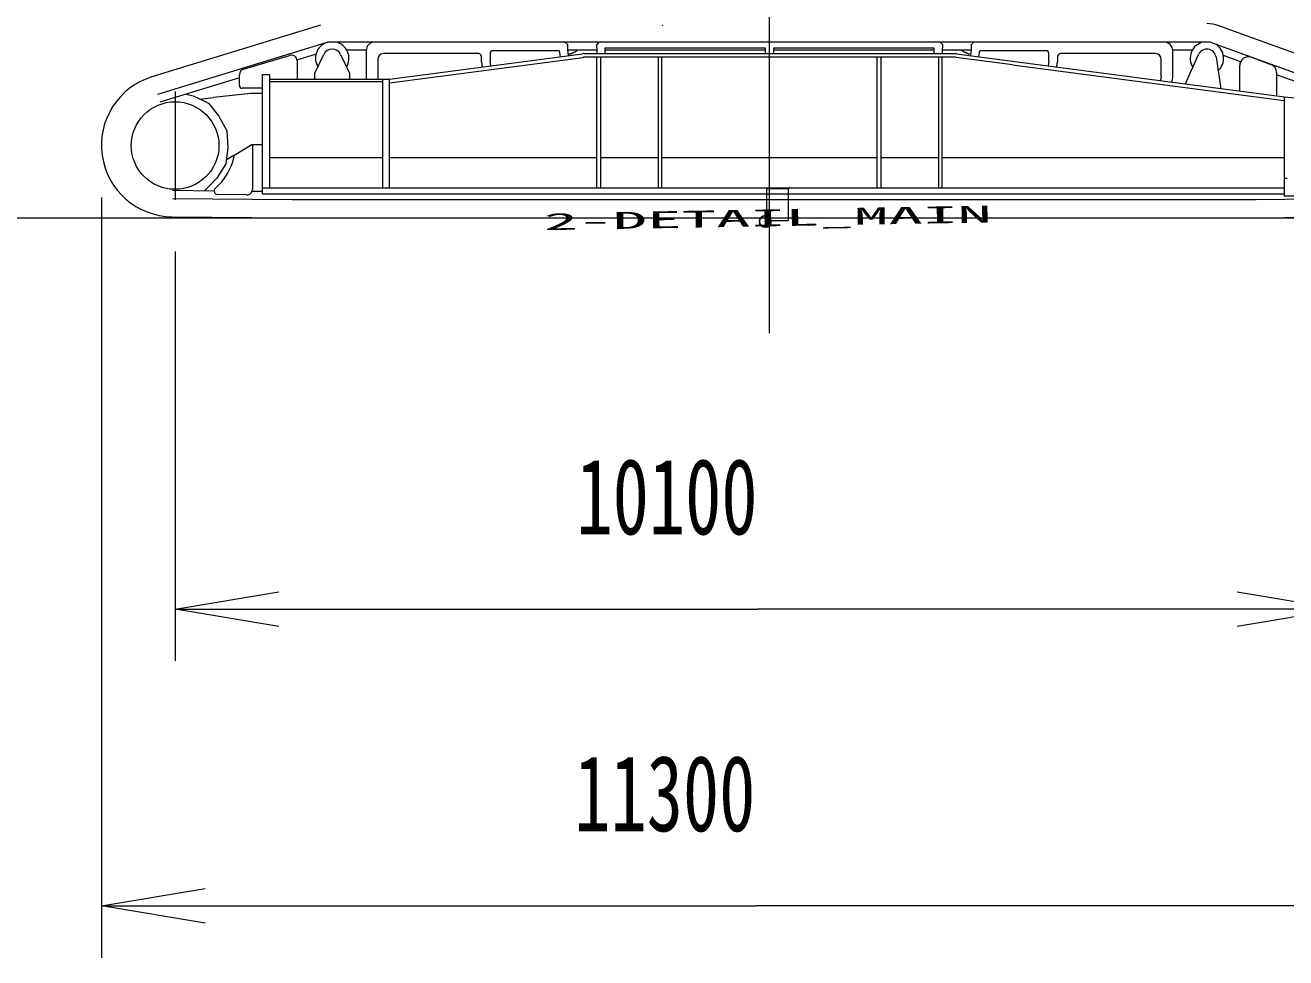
# Model space of a CAD drawing. Units: millimetres, scale not verified. Extents: x -79029 to 141934, y -6537 to 146590.
# Drawn here: x -6526 to 4412, y -6537 to 1557 of the extents above; entities that cross this region are included whole.
import ezdxf
from ezdxf.enums import TextEntityAlignment as Align

# ---------------------------------------------------------------- set-up
doc = ezdxf.new("R2010")
doc.units = ezdxf.units.MM
doc.header["$LTSCALE"] = 200
doc.header["$PDMODE"] = 32
doc.header["$PDSIZE"] = 100
doc.linetypes.add('USER2', pattern=[30, 24, -1.5, 3, -1.5])
for name, color, linetype, lineweight in [('0-0_0', 7, 'Continuous', 18), ('0-1_1', 3, 'Continuous', 18), ('0-2_2', 7, 'Continuous', 18)]:
    doc.layers.add(name, color=color, linetype=linetype, lineweight=lineweight)
doc.layers.add('0-3_Drafting_Hidden_Entities', color=1, linetype='Continuous')
doc.styles.add('ＭＳ ゴシック', font='')
doc.styles.get('ＭＳ ゴシック').set_extended_font_data('MS Gothic')

# ---------------------------------------------------------------- blocks, each defined once
blk = doc.blocks.new('HA441')
at = {"layer": '0-1_1'}
for p, q in [((2000, 57400), (40000, 57400)), ((40000, 57400), (40000, 2000)), ((41900, 59400), (42000, 59400)), ((42000, 59400), (42000, 59300)), ((0, 0), (0, 100)), ((0, 0), (100, 0))]:
    blk.add_line(p, q, dxfattribs=at)
blk.add_lwpolyline([(2000, 57400), (2000, 2000), (40000, 2000)], dxfattribs=at)
at = {"layer": '0-3_Drafting_Hidden_Entities'}
blk.add_point((0, 0), dxfattribs=at)
blk = doc.blocks.new('_AH2')
at = {"layer": '0-0_0'}
blk.add_line((0, 0), (-200, 0), dxfattribs=at)
blk.add_lwpolyline([(-200, 33.33), (0, 0), (-200, -33.33)], dxfattribs=at)
blk = doc.blocks.new('D57943')
at = {"layer": '0-2_2', "color": 2}
for p, q in [((-1024032, -52164), (-1024032, -762796)), ((998968, -51764), (998968, -762796)), ((-1024032, -672796), (-12532, -672796)), ((998968, -672796), (-12532, -672796))]:
    blk.add_line(p, q, dxfattribs=at)
at = {"layer": '0-2_2', "xscale": 900, "yscale": 900, "rotation": 180}
blk.add_blockref('_AH2', (-1024032, -672796), dxfattribs=at)
at = {"layer": '0-2_2', "xscale": 900, "yscale": 900}
blk.add_blockref('_AH2', (998968, -672796), dxfattribs=at)
at = {"layer": '0-2_2', "style": 'ＭＳ ゴシック', "width": 0.7}
blk.add_text('10100', height=132000, dxfattribs=at).set_placement((-327532, -582706), align=Align.BOTTOM_LEFT)
blk = doc.blocks.new('D57946')
at = {"layer": '0-2_2', "color": 2}
for p, q in [((-1152006, 41836), (-1152006, -1278040)), ((-1152006, -1188040), (-16357, -1188040)), ((1119292, -1188040), (-16357, -1188040))]:
    blk.add_line(p, q, dxfattribs=at)
at = {"layer": '0-2_2', "xscale": 900, "yscale": 900, "rotation": 180}
blk.add_blockref('_AH2', (-1152006, -1188040), dxfattribs=at)
at = {"layer": '0-2_2', "style": 'ＭＳ ゴシック', "width": 0.7}
blk.add_text('11300', height=132000, dxfattribs=at).set_placement((-331357, -1097950), align=Align.BOTTOM_LEFT)

msp = doc.modelspace()

# ---------------------------------------------------------------- linework, layer by layer
at = {"layer": '0-2_2', "color": 1, "linetype": 'USER2'}
for p, q in [((-67.2, -1115.8), (-67.2, 4884.2)), ((-5225.2, 982.2), (-5225.2, 42.2))]:
    msp.add_line(p, q, dxfattribs=at)
at = {"layer": '0-2_2', "color": 4}
for p, q in [((-3964.2, 1556.5), (-5426.3, 1108.1)), ((5082.4, 1098.2), (3832.4, 1551.6)), ((-3917.3, 1403.6), (-5379.4, 955.2)), ((-3873.3, 1410.2), (-3874.8, 1410.2)), ((3726.7, 1410.2), (-3873.3, 1410.2)), ((-3566.2, 1340.2), (-3736.6, 1340.2)), ((-1567.2, 1340.2), (-1816.8, 1340.2)), ((-104.7, 1340.2), (-1492.2, 1340.2)), ((1357.8, 1340.2), (-29.7, 1340.2)), ((3602.3, 1340.2), (3430.9, 1340.2)), ((5027.8, 947.8), (3777.9, 1401.2)), ((-4002, 1304.4), (-4168.6, 1253.3)), ((4020, 1238.9), (3870.8, 1293)), ((-4667.2, 1100.4), (-5358.9, 888.2)), ((5003.9, 882), (4332.8, 1125.4)), ((-5247.9, 123.9), (-4886, 120.5)), ((-4557.2, 117.5), (-4467.2, 116.6)), ((-5248.6, 53.9), (-4207.2, 44.2)), ((-4207.2, 44.2), (-4205.3, 44.2)), ((-4205.3, 44.2), (4151.7, 44.2)), ((4151.7, 44.2), (4154.4, 44.2)), ((4154.4, 44.2), (4876.9, 54)), ((-5250.1, -106.1), (-4208.7, -115.8)), ((4156.6, -115.8), (4879.1, -106)), ((-4208.5, -115.8), (-4205.3, -115.8)), ((-4205.3, -115.8), (4151.7, -115.8)), ((4151.7, -115.8), (4156.3, -115.8))]:
    msp.add_line(p, q, dxfattribs=at)
at = {"layer": '0-2_2'}
for p, q in [((-999.7, 1554), (-999.7, 1550.2)), ((-996.5, 1554), (-999.7, 1554)), ((-996.5, 1554), (-996.5, 1550.2)), ((-3567.2, 1335.2), (-3567.2, 1089.2)), ((-1891.8, 1335.2), (-2467.2, 1335.2)), ((-1891.8, 1335.2), (-1885, 1283.6)), ((-1842.2, 1410.2), (-1817.2, 1385.2)), ((-1732.3, 1340.2), (-1734, 1339)), ((-1547.2, 1410.2), (-1567.2, 1390.2)), ((-1567.2, 1360.2), (-1567.2, 1390.2)), ((-1567.2, 1360.2), (-1567.2, 1310.2)), ((-1492.2, 1310.2), (-1492.2, 1360.2)), ((-1492.2, 1360.2), (-104.7, 1360.2)), ((-104.7, 1360.2), (-104.7, 1310.2)), ((-29.7, 1360.2), (1357.8, 1360.2)), ((-29.7, 1310.2), (-29.7, 1360.2)), ((1357.8, 1360.2), (1357.8, 1310.2)), ((1432.8, 1390.2), (1412.8, 1410.2)), ((1432.8, 1390.2), (1432.8, 1360.2)), ((1432.8, 1310.2), (1432.8, 1360.2)), ((1681.5, 1340.2), (1432.8, 1340.2)), ((1598, 1340.2), (1599.7, 1339)), ((1681.8, 1385.2), (1706.8, 1410.2)), ((1749.7, 1283.7), (1756.5, 1335.2)), ((2331.8, 1335.2), (1756.5, 1335.2)), ((-4631.5, 1174.9), (-4231.5, 1294.9)), ((-4167.2, 1247), (-4167.2, 1089.2)), ((-3467.2, 1260.2), (-3467.2, 1089.2)), ((-2592.2, 1310.2), (-3417.2, 1310.2)), ((-3365.2, 1089.4), (-1689.5, 1309.2)), ((-3364.7, 1057.2), (-1685.3, 1277.5)), ((-2567.2, 1237.6), (-2567.2, 1285.2)), ((-2567.2, 1237.6), (-2561.5, 1194.9)), ((-2492.2, 1310.2), (-2492.2, 1247.6)), ((-2486.4, 1204.7), (-2492.2, 1247.6)), ((-1807.3, 1305.1), (-1807.4, 1305)), ((-1674.9, 1310.2), (1555.2, 1310.2)), ((1540.6, 1278.2), (-1674.9, 1278.2)), ((-1565.2, 144.2), (-1565.2, 1278.2)), ((-1533.2, 1278.2), (-1533.2, 144.2)), ((-1033.2, 1278.2), (-1033.2, 144.2)), ((-1001.2, 144.2), (-1001.2, 1278.2)), ((866.8, 144.2), (866.8, 1278.2)), ((898.8, 1278.2), (898.8, 144.2)), ((948.8, 1310.2), (953.8, 1310.2)), ((1398.8, 1278.2), (1398.8, 144.2)), ((1430.8, 144.2), (1430.8, 1278.2)), ((2041.6, 1213.2), (1551, 1277.5)), ((1555.2, 1309.2), (4400.1, 936.1)), ((1673, 1305.1), (1673.1, 1305.1)), ((2041.6, 1213.2), (4399.8, 903.9)), ((2356.8, 1247.6), (2351.1, 1204.8)), ((2356.8, 1247.6), (2356.8, 1310.2)), ((2426.2, 1195), (2431.8, 1237.6)), ((2431.8, 1285.2), (2431.8, 1237.6)), ((3281.8, 1310.2), (2456.8, 1310.2)), ((3331.8, 1118.6), (3331.8, 1260.2)), ((3549.2, 1060.8), (3654.6, 1301.3)), ((3806.9, 1281.3), (3846.7, 1021.8)), ((4012.8, 986.9), (4012.8, 1207.7)), ((4113.5, 1278.2), (4283.5, 1216.3)), ((-4667.2, 1034.2), (-4667.2, 1127)), ((-4467.2, 94.2), (-4467.2, 1129.2)), ((3331.8, 1118.5), (3326.4, 1076.8)), ((4332.8, 1145.8), (4332.8, 944.9)), ((-4467.2, 1009.2), (-4642.2, 1009.2)), ((-4407.2, 1089.2), (-3425.2, 1089.2)), ((-3425.2, 1064.2), (-4407.2, 1064.2)), ((-3425.2, 1089.2), (-3365.2, 1089.2)), ((-3425.2, 1089.2), (-3425.2, 144.2)), ((-3365.2, 144.2), (-3365.2, 1089.2)), ((3547.5, 1047.9), (3549.2, 1060.8)), ((3846.7, 1021.8), (3845, 1008.9)), ((-5010.4, 915.3), (-4890.7, 928.6)), ((-4569.2, 964.4), (-4890.7, 928.6)), ((4399.8, 936.1), (4399.8, 74.2)), ((4399.8, 934.2), (4652.4, 911.7)), ((-4560.1, 522.2), (-4467.2, 522.2)), ((-4554.2, 522.2), (-4554.2, 133.1)), ((-4467.2, 144.2), (4399.8, 144.2)), ((-4605, 83.1), (-4856.9, 87.5)), ((-4467.2, 94.2), (4399.8, 94.2)), ((4629.8, 74.2), (4399.8, 74.2))]:
    msp.add_line(p, q, dxfattribs=at)
at = {"layer": '0-2_2', "color": 6}
for p, q in [((-4068.4, 1284), (-4068.5, 1283.9)), ((-4726.7, 419.7), (-4560.1, 522.2)), ((-4726.7, 419.7), (-4781, 386.3))]:
    msp.add_line(p, q, dxfattribs=at)
at = {"layer": '0-2_2', "color": 30}
for p, q in [((-5129.2, 958.7), (-5068.6, 942.4)), ((-4775.1, 641.2), (-4767.6, 496.2)), ((-4767.6, 496.2), (-4785.2, 352)), ((-3425.2, 404.2), (-4407.2, 404.2)), ((-1565.2, 404.2), (-3365.2, 404.2)), ((-1033.2, 404.2), (-1533.2, 404.2)), ((866.8, 404.2), (-1001.2, 404.2)), ((1398.8, 404.2), (898.8, 404.2)), ((4399.8, 404.2), (1430.8, 404.2)), ((-4969.8, 121.5), (-4970.4, 121.3)), ((-4939, 150.1), (-4965.9, 121.3))]:
    msp.add_line(p, q, dxfattribs=at)
at = {"layer": '0-2_2', "color": 2}
msp.add_line((-4467.2, 964.2), (-4569.2, 964.2), dxfattribs=at)
at = {"layer": '0-2_2', "color": 1}
msp.add_line((-7962.7, -115.8), (9866.7, -115.8), dxfattribs=at)
at = {"layer": '0-2_2'}
for points in [[(-1810.6, 1293.3), (-1817.2, 1342.5), (-1817.2, 1385.2)], [(1681.8, 1385.2), (1681.8, 1342.5), (1675.3, 1293.5)], [(3426.4, 1063.8), (3431.8, 1105.6), (3431.8, 1335.2)], [(-4012.2, 1089.2), (-4012.2, 1139.2), (-3934.5, 1303.4)], [(-3789.8, 1303.4), (-3712.2, 1139.2), (-3712.2, 1089.2)], [(-4467.2, 1129.2), (-4407.2, 1129.2), (-4407.2, 144.2)], [(4399.8, 229.2), (4418.8, 229.2), (4424.8, 229.2)]]:
    msp.add_lwpolyline(points, dxfattribs=at)
at = {"layer": '0-2_2', "color": 30}
for points in [[(-5068.6, 942.4), (-4969.3, 896.2), (-4936.9, 881.1)], [(-4936.9, 881.1), (-4845.6, 768.2), (-4775.1, 641.2)], [(-4785.2, 352), (-4864.4, 230.3), (-4939, 150.1)]]:
    msp.add_lwpolyline(points, dxfattribs=at)
at = {"layer": '0-2_2'}
msp.add_circle((-5225.2, 512.2), 380, dxfattribs=at)
at = {"layer": '0-2_2', "color": 4}
for centre, radius, start, end in [((3726.7, 1260.2), 310, 70.06426, 90), ((-3827.9, 1099.4), 317, 105.76653, 106.37952), ((-3881, 1291.4), 117.8, 105.01194, 106.2705), ((-3877.5, 1278.9), 130.8, 104.32811, 105.0623), ((-3811.4, 1000.2), 417.2, 103.47536, 103.6543), ((-3871.7, 1252.1), 158.3, 102.98544, 103.50698), ((-3878, 1282), 127.7, 102.56037, 103.24853), ((-3873.5, 1261.7), 148.4, 101.96044, 102.53854), ((-3871.1, 1249.4), 160.9, 101.35681, 101.8811), ((-3873.1, 1259.2), 151, 100.78768, 101.34958), ((-3873.7, 1263), 147.2, 100.2472, 100.82588), ((-3873.3, 1260.4), 149.8, 99.66051, 100.22793), ((-3873.1, 1259.3), 150.9, 99.10217, 99.66483), ((-3873.3, 1260.1), 150, 98.51836, 99.08447), ((-3873.3, 1260.5), 149.7, 97.96445, 98.53185), ((-3873.3, 1260.1), 150, 97.38025, 97.94643), ((-3873.3, 1259.9), 150.3, 96.82553, 97.39096), ((-3873.3, 1259.8), 150.3, 96.2444, 96.80968), ((-3873.3, 1259.6), 150.5, 95.68597, 96.2508), ((-3873.3, 1259.4), 150.8, 95.1098, 95.6739), ((-3873.2, 1259.1), 151.1, 94.55311, 95.11639), ((-3873.2, 1258.7), 151.4, 93.97767, 94.5401), ((-3873.2, 1258.4), 151.8, 93.41935, 93.98078), ((-3873.2, 1257.9), 152.2, 92.84587, 93.40622), ((-3873.1, 1257.4), 152.7, 92.29682, 92.85594), ((-3873.2, 1256.9), 153.2, 91.71838, 92.27622), ((-3873.1, 1256.3), 153.8, 91.17182, 91.72823), ((-3873.2, 1255.7), 154.4, 90.59976, 91.15468), ((-5244.3, 514.7), 620.8, 107.04997, 269.46298)]:
    msp.add_arc(centre, radius, start, end, dxfattribs=at)
at = {"layer": '0-2_2', "color": 2}
for centre, start, end in [((-3862.2, 1269.2), 111.159, 211.10837), ((-3862.2, 1269.2), 328.8916, 77.33915), ((3727.8, 1269.2), 102.66089, 212.8425), ((3727.8, 1269.2), 312.36127, 57.27029)]:
    msp.add_arc(centre, 145, start, end, dxfattribs=at)
at = {"layer": '0-2_2'}
for centre, radius, start, end in [((-3862.2, 1269.2), 80, 25.31762, 154.68238), ((-3492.2, 1335.2), 75, 90.03346, 180), ((-2467.2, 1310.2), 25, 90, 180), ((-1917.3, 1655.8), 367.6, 290.54033, 291.01968), ((-1886.7, 1579.7), 285.6, 290.76089, 291.41221), ((-1900.6, 1614.9), 323.3, 291.42301, 291.97587), ((-1907.7, 1631.4), 341.4, 292.04432, 292.55126), ((-1895.6, 1602.4), 309.9, 292.55269, 293.10589), ((-1888.2, 1585.5), 291.4, 293.05887, 293.64079), ((-1886.5, 1581.7), 287.3, 293.64575, 294.22517), ((-1883.1, 1574.3), 279.2, 294.21349, 294.79934), ((-1878.4, 1564.1), 267.9, 294.80466, 295.40479), ((-1873.7, 1554.3), 257.1, 295.38077, 295.99561), ((-1869.8, 1546.4), 248.2, 295.99987, 296.62488), ((-1865.4, 1537.7), 238.5, 296.60235, 297.24099), ((-1861.2, 1529.6), 229.4, 297.24368, 297.89497), ((-1856.7, 1521.2), 219.8, 297.87028, 298.53709), ((-1852.6, 1513.6), 211.2, 298.5403, 299.22044), ((-1848.1, 1505.8), 202.2, 299.19596, 299.89256), ((-1844, 1498.7), 194.1, 299.89526, 300.60596), ((-1839.5, 1491.3), 185.3, 300.57583, 301.30501), ((-1835.3, 1484.3), 177.2, 301.3077, 302.05403), ((-1831.1, 1477.8), 169.5, 302.0257, 302.78947), ((-1827.9, 1472.8), 163.5, 302.79653, 303.57068), ((-1822.6, 1465), 154.1, 303.53622, 304.33954), ((-1816.1, 1455.6), 142.7, 304.32343, 305.17156), ((1681.9, 1455.6), 142.7, 234.82997, 235.67813), ((1688.4, 1465), 154.1, 235.66045, 236.4638), ((1693.6, 1472.8), 163.5, 236.42931, 237.20348), ((1696.8, 1477.8), 169.5, 237.21052, 237.97432), ((1701, 1484.3), 177.2, 237.94596, 238.69232), ((1705.2, 1491.2), 185.3, 238.69497, 239.42418), ((1709.8, 1498.7), 194.1, 239.39403, 240.10475), ((1713.8, 1505.8), 202.2, 240.10743, 240.80406), ((1718.3, 1513.6), 211.2, 240.78065, 241.46081), ((1722.4, 1521.2), 219.8, 241.4629, 242.12973), ((1727, 1529.6), 229.4, 242.10502, 242.75632), ((1731.1, 1537.7), 238.5, 242.75998, 243.39863), ((1735.5, 1546.3), 248.2, 243.37511, 244.00014), ((1739.4, 1554.3), 257.1, 244.00439, 244.61923), ((1744.2, 1564.1), 267.9, 244.59607, 245.19621), ((1748.9, 1574.3), 279.2, 245.20149, 245.78735), ((1752.3, 1581.7), 287.3, 245.77402, 246.35346), ((1753.9, 1585.5), 291.4, 246.35997, 246.9419), ((1761.4, 1602.4), 309.9, 246.89485, 247.44806), ((1773.4, 1631.4), 341.4, 247.44946, 247.9564), ((1766.3, 1614.8), 323.3, 248.02412, 248.577), ((1752.4, 1579.7), 285.6, 248.58778, 249.23911), ((1783.1, 1655.8), 367.6, 248.98098, 249.46033), ((2331.8, 1310.2), 25, 0, 90), ((3356.8, 1335.2), 75, 0, 89.96673), ((3727.8, 1269.2), 80, 8.71112, 156.34467), ((-4217.2, 1247), 50, 0, 106.69924), ((-3417.2, 1260.2), 50, 90, 180), ((-2592.2, 1285.2), 25, 0, 90), ((-2033.5, 1622.5), 389.8, 304.64769, 304.71029), ((-1894.3, 1421.9), 145.6, 304.64231, 304.77027), ((-1904.1, 1436), 162.8, 304.78151, 304.85585), ((-2108.9, 1728.8), 520.1, 304.93729, 304.95541), ((-1924.2, 1464.8), 197.9, 304.92957, 304.98228), ((-1902.5, 1433.8), 160, 304.967, 305.03641), ((-1917.7, 1455.3), 186.4, 305.06202, 305.12025), ((-1926.9, 1468.6), 202.6, 305.08642, 305.13917), ((-1919.9, 1458.5), 190.3, 305.16146, 305.21794), ((-1917.3, 1454.8), 185.8, 305.20461, 305.26273), ((-1919.4, 1457.7), 189.3, 305.28274, 305.33969), ((-1920.2, 1458.9), 190.8, 305.33584, 305.39229), ((-1919.6, 1458.1), 189.8, 305.38535, 305.44214), ((-1919.4, 1457.8), 189.4, 305.4349, 305.49183), ((-1919.6, 1458.2), 189.8, 305.47742, 305.53423), ((-1919.7, 1458.2), 189.9, 305.5624, 305.61916), ((-1919.7, 1458.3), 190, 305.61189, 305.66867), ((-1919.8, 1458.3), 190, 305.67907, 305.73585), ((-1919.7, 1458.4), 190.1, 305.70378, 305.76054), ((-1919.8, 1458.4), 190.1, 305.78873, 305.84547), ((-1919.9, 1458.4), 190.2, 305.85587, 305.9126), ((-1919.9, 1458.5), 190.3, 305.88051, 305.93724), ((-1919.9, 1458.5), 190.3, 305.96547, 306.02219), ((-1920, 1458.6), 190.4, 306.01467, 306.07137), ((-1920, 1458.7), 190.4, 306.05714, 306.11384), ((-1920, 1458.7), 190.5, 306.12418, 306.18086), ((-1920.1, 1458.8), 190.6, 306.1912, 306.24786), ((-2064.1, 2095.5), 831, 288.00394, 288.53313), ((-1891.7, 1588.5), 295.5, 288.07587, 289.20156), ((-1897.4, 1606.1), 314.1, 289.13143, 289.8051), ((-2157, 2293.7), 1048.9, 290.42135, 290.57447), ((-1674.9, 1198.2), 112, 90, 97.47211), ((-1674.9, 1198.2), 80, 90, 97.47211), ((1540.6, 1198.2), 80, 82.52789, 90), ((2022.7, 2293.7), 1049, 249.42624, 249.57936), ((1763.1, 1606.2), 314.1, 250.19542, 250.86909), ((1757.4, 1588.5), 295.5, 250.79875, 251.92445), ((1929.9, 2095.5), 831.1, 251.46734, 251.99653), ((1688.7, 1326.5), 26.5, 233.97181, 234.28053), ((1688.7, 1326.5), 26.5, 234.3174, 234.62592), ((1688.7, 1326.5), 26.5, 234.57425, 234.88251), ((1688.7, 1326.6), 26.6, 234.94275, 235.25073), ((1688.8, 1326.6), 26.6, 235.22201, 235.52968), ((1688.8, 1326.6), 26.6, 235.56697, 235.87433), ((1688.8, 1326.6), 26.7, 235.82299, 236.13001), ((1688.8, 1326.7), 26.7, 236.1566, 236.46326), ((1688.8, 1326.7), 26.8, 236.47885, 236.78516), ((1688.9, 1326.8), 26.8, 236.77789, 237.08387), ((1688.9, 1326.8), 26.9, 237.06639, 237.37189), ((1688.9, 1326.9), 26.9, 237.37634, 237.68128), ((1689, 1326.9), 27, 237.68569, 237.9904), ((1689, 1326.9), 27, 238.01548, 238.32029), ((1689, 1327), 27.1, 238.30338, 238.60696), ((1689.1, 1327.2), 27.3, 238.59172, 238.89298), ((1689.1, 1327.1), 27.2, 238.90502, 239.20838), ((1688.8, 1326.7), 26.8, 239.22899, 239.53798), ((1689.2, 1327.4), 27.5, 239.52785, 239.82752), ((1690.2, 1328.9), 29.4, 239.80268, 240.08203), ((1689, 1327), 27.1, 240.13052, 240.43827), ((1687.2, 1323.8), 23.4, 240.45296, 240.81899), ((1689.9, 1328.6), 28.9, 240.67964, 240.95689), ((1713, 1370), 76.4, 240.94171, 241.03685), ((1687.5, 1324.3), 24, 241.40193, 241.79199), ((1686.4, 1322.2), 21.6, 241.74724, 242.41564), ((1703.5, 1354.4), 58, 242.16923, 242.49486), ((2456.8, 1285.2), 25, 90, 180), ((3281.8, 1260.2), 50, 0, 90), ((4087.8, 1207.7), 75, 70, 180), ((4257.8, 1145.8), 75, 0, 70), ((-4617.2, 1127), 50, 106.69924, 180), ((-4642.2, 1034.2), 25, 180, 270), ((-5225.2, 532.2), 525, 311.64771, 346.48153), ((-5225.2, 532.2), 525, 346.48153, 348.75668), ((-4856.3, 117.5), 30, 131.64771, 269), ((-4604.2, 133.1), 50, 269, 0)]:
    msp.add_arc(centre, radius, start, end, dxfattribs=at)
at = {"layer": '0-2_2', "color": 1}
msp.add_arc((3727.8, 1269.2), 141.2, 69.2464, 90.45736, dxfattribs=at)

# ---------------------------------------------------------------- block references
at = {"layer": '0-1_1', "xscale": 0.005, "yscale": 0.005}
msp.add_blockref('HA441', (-105, -147), dxfattribs=at)
at = {"layer": '0-2_2', "xscale": 0.005, "yscale": 0.005}
for name in ['D57946', 'D57943']:
    msp.add_blockref(name, (-105, -147), dxfattribs=at)

# ---------------------------------------------------------------- texts
at = {"layer": '0-1_1', "color": 7, "style": 'ＭＳ ゴシック', "width": 3}
msp.add_text('2-DETAIL_MAIN', height=146.6, rotation=1, dxfattribs=at).set_placement((-2025.3, -266.8), align=Align.BOTTOM_LEFT)

doc.saveas('drawing.dxf')
